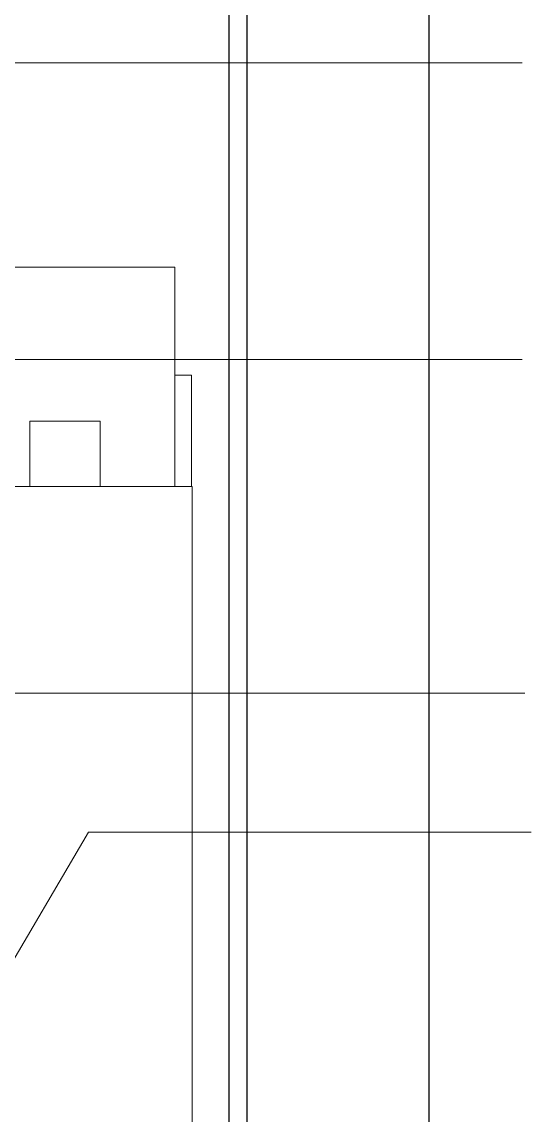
# Model space of a CAD drawing. Header units: inches. Extents: x -12478 to 399182, y -16583 to 525552.
# Drawn here: x 29199 to 29759, y -7889 to -6687 of the extents above; entities that cross this region are included whole.
import ezdxf

# ---------------------------------------------------------------- set-up
doc = ezdxf.new("R2010")
doc.units = ezdxf.units.IN
doc.header["$LTSCALE"] = 1000
doc.header["$MEASUREMENT"] = 0
doc.layers.add('ID-NOTES', color=3, linetype='Continuous', lineweight=0)
doc.layers.add('Layer3', color=3, linetype='Continuous')
doc.styles.add('ZZ-Dim All', font='romans.shx', dxfattribs={"width": 0.8})
doc.dimstyles.new('DIM 0200', dxfattribs={"dimscale": 200, "dimtxt": 1, "dimasz": 0.8, "dimexe": 0.5, "dimexo": 1, "dimgap": 0.4, "dimtad": 1, "dimdec": 0, "dimrnd": 10, "dimdsep": 46, "dimtxsty": 'ZZ-Dim All', "dimblk1": 'ARCHTICK', "dimblk2": 'ARCHTICK', "dimsah": 1, "dimcen": 1, "dimdle": 0.5, "dimclrd": 256, "dimclre": 256, "dimclrt": 256, "dimadec": 0, "dimazin": 2, "dimtfac": 1, "dimtdec": 0, "dimtix": 1, "dimtmove": 2, "dimatfit": 2, "dimfxl": 1, "dimfxlon": 1, "dimtolj": 1, "dimtzin": 0, "dimlwd": -1, "dimlwe": -1, "dimarcsym": 0})

# ---------------------------------------------------------------- blocks, each defined once
blk = doc.blocks.new('subzero-BI-36UG-S - RH side')
at = {"color": 7, "linetype": 'Continuous', "lineweight": 0}
for p, q in [((35.247, 49.296), (15.065, 49.296)), ((35.247, 39.796), (35.247, 49.296)), ((35.968, 44.615), (35.247, 44.615)), ((35.968, 39.796), (35.968, 44.615)), ((32.028, 42.626), (28.982, 42.626)), ((28.982, 42.626), (28.982, 39.796)), ((32.028, 39.796), (32.028, 42.626)), ((36.005, 39.796), (14.968, 39.796)), ((36.005, -29.704), (36.005, 39.796))]:
    blk.add_line(p, q, dxfattribs=at)
blk = doc.blocks.new('_ARCHTICK')
at = {"color": 0, "linetype": 'ByBlock', "const_width": 0.15}
blk.add_lwpolyline([(-0.5, -0.5), (0.5, 0.5)], dxfattribs=at)

msp = doc.modelspace()

# ---------------------------------------------------------------- linework, layer by layer
at = {"layer": 'Layer3'}
for p, q in [((29646.8, -4710.6, 0), (29646.8, -9360.6, 0)), ((29426.7, -4910.6, 0), (29426.7, -9160.6, 0)), ((29446.7, -4910.6, 0), (29446.7, -9160.6, 0))]:
    msp.add_line(p, q, dxfattribs=at)

# ---------------------------------------------------------------- block references
at = {"xscale": 25.4, "yscale": 25.4, "zscale": 25.4}
msp.add_blockref('subzero-BI-36UG-S - RH side', (28472.1, -8208.4, 0), dxfattribs=at)

# ---------------------------------------------------------------- leaders
at = {"layer": 'ID-NOTES'}
for points in [[(25580.2, -6981.6, -751.7), (28810.5, -6102.3, -751.7), (29753.1, -6102.3, -751.7)], [(26198, -7885.5, -751.7), (28806.7, -6731.7, -751.7), (29749.3, -6731.7, -751.7)], [(27713.8, -7877.2, -751.7), (29122.5, -7057.8, -751.7), (29749.3, -7057.8, -751.7)], [(28114.3, -7916.2, -751.7), (29022.5, -7425.1, -751.7), (29752.3, -7425.1, -751.7)], [(29021.3, -8005.8, 0), (29272.7, -7577.8, 0), (29759.2, -7577.8, 0)]]:
    msp.add_leader(points, dimstyle='DIM 0200', override={"dimasz": 0.2, "dimtad": 0, "dimclrd": 8}, dxfattribs=at)

doc.saveas('drawing.dxf')
